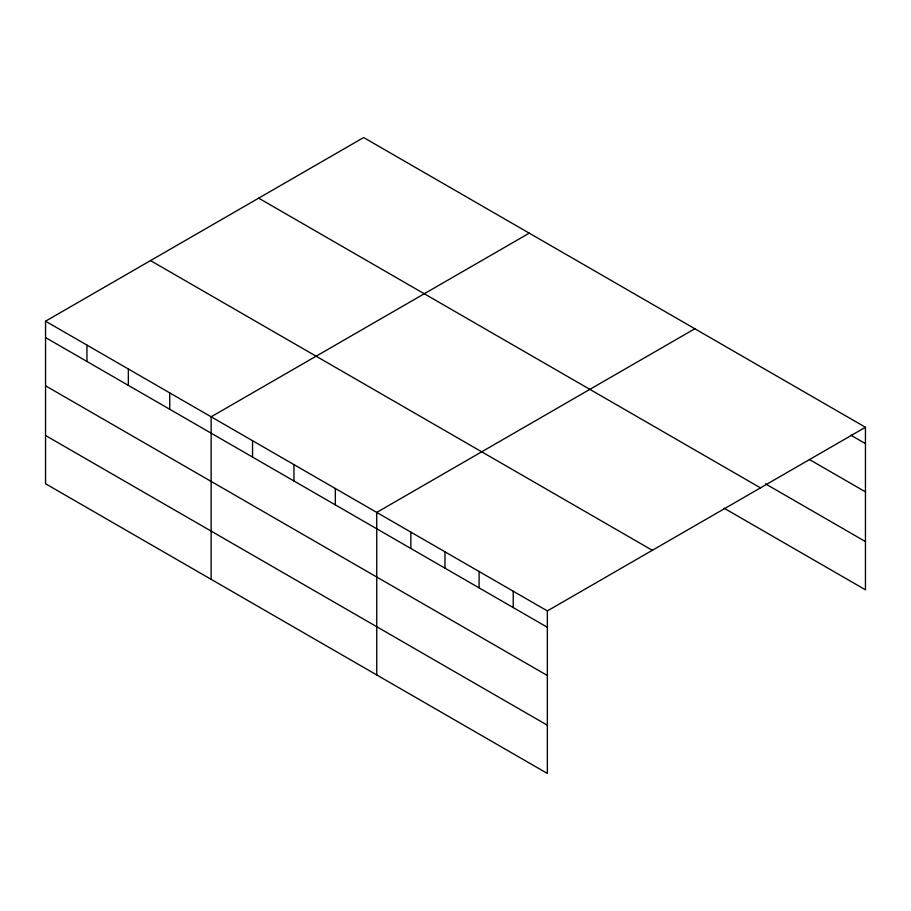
<?xml version="1.0" encoding="UTF-8"?>
<svg xmlns="http://www.w3.org/2000/svg" width="911" height="911" viewBox="0 0 911 911"><rect width="100%" height="100%" fill="white"/><g stroke="black" fill="none" stroke-linecap="round" stroke-linejoin="round"><path stroke-width="1.37" d="M547.352 675.518L547.352 610.917L45.55 321.196L45.55 483.741L547.352 773.45L547.352 675.518L45.55 385.808M724.086 508.19L865.45 589.804L865.45 427.259L363.648 137.55L45.55 321.196M529.245 233.148L211.147 416.805L211.147 579.35M694.842 328.757L376.744 512.415L376.744 674.949M547.352 610.917L865.45 427.259M850.828 435.185L865.45 443.623M809.389 459.497L865.45 491.86M765.525 483.866L865.45 541.567M258.678 198.154L760.48 487.863M150.52 260.592L652.322 550.301M45.55 337.571L547.352 627.28M45.55 435.504L547.352 725.213M513.223 591.216L513.223 607.58M479.106 571.516L479.106 587.88M444.978 551.815L444.978 568.179M410.861 532.115L410.861 548.479M335.339 488.512L335.339 504.876M293.946 464.61L293.946 480.974M252.541 440.708L252.541 457.071M169.742 392.903L169.742 409.278M128.349 369.001L128.349 385.376M86.944 345.098L86.944 361.473"/></g></svg>
